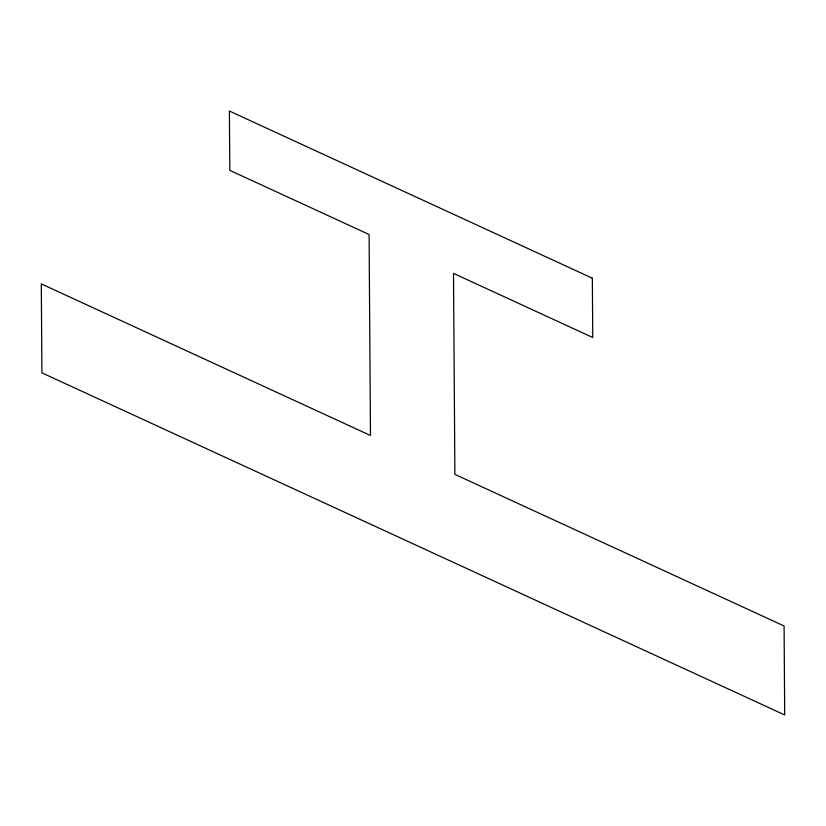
<?xml version="1.0" encoding="UTF-8"?>
<svg xmlns="http://www.w3.org/2000/svg" width="826" height="826" viewBox="0 0 826 826"><rect width="100%" height="100%" fill="white"/><g stroke="black" fill="none" stroke-linecap="round" stroke-linejoin="round"><path stroke-width="1.24" d="M592.345 278.207L229.401 111.045L229.814 170.362L369.088 234.501L370.482 435.498L41.3 283.896L41.919 372.856L784.7 714.955L784.08 625.984L454.889 474.372L453.495 273.375L592.758 337.514L592.345 278.207"/></g></svg>
